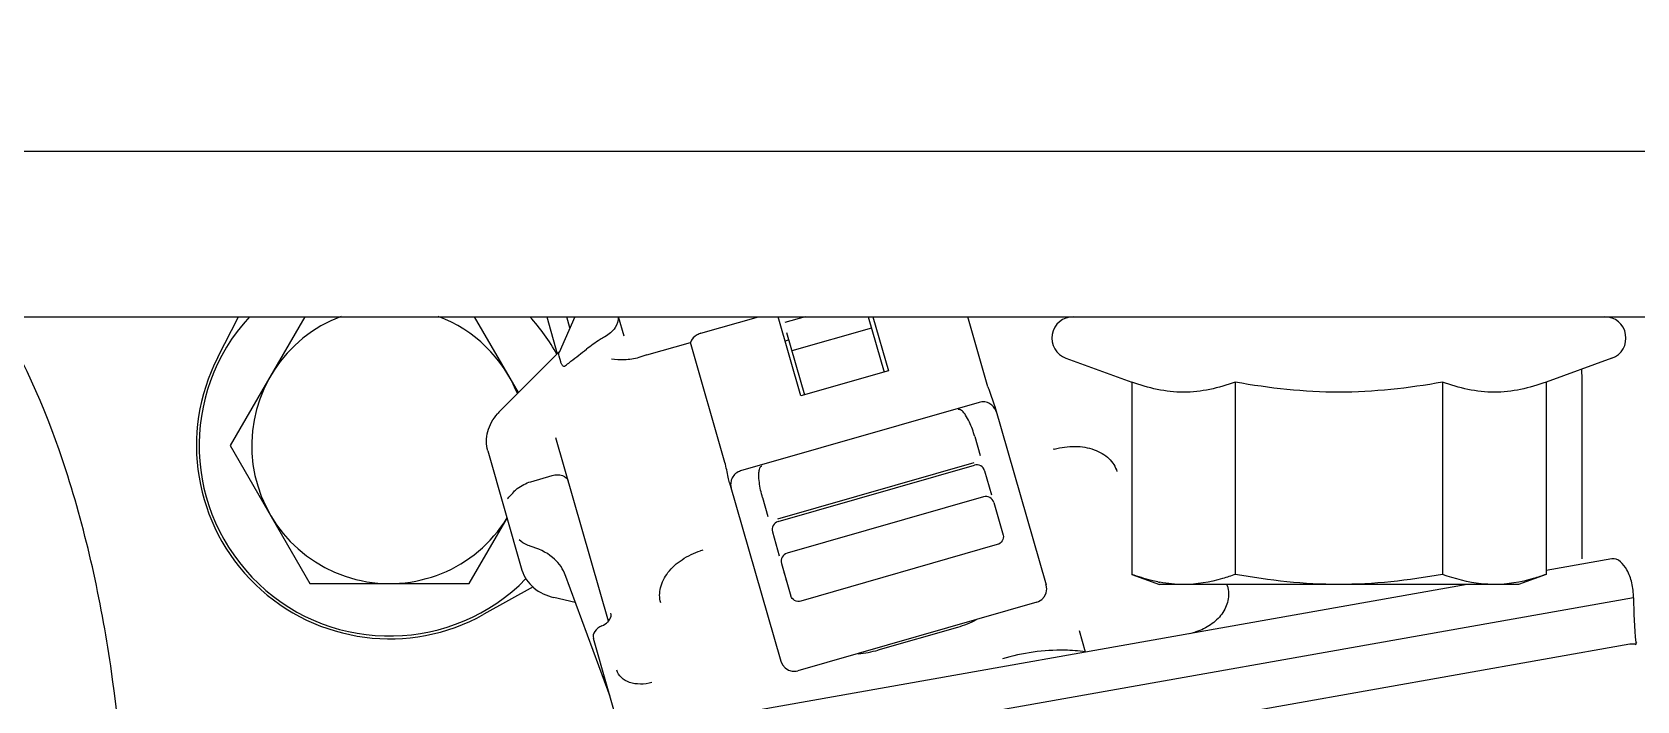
# Model space of a CAD drawing. Header units: metres. Extents: x 27859 to 32645, y 1492 to 8791.
# Drawn here: x 30029.2 to 30087.3, y 4708.1 to 4732.3 of the extents above; entities that cross this region are included whole.
import ezdxf

# ---------------------------------------------------------------- set-up
doc = ezdxf.new("R2010")
doc.units = ezdxf.units.M
doc.linetypes.add('CENTER', pattern=[2, 1.25, -0.25, 0.25, -0.25])
doc.layers.add('E-EQPT', color=190, linetype='Continuous')
doc.layers.add('E-HAT', color=253, linetype='CENTER', lineweight=15)

# ---------------------------------------------------------------- blocks, each defined once
blk = doc.blocks.new('EDG')
at = {"color": 6, "linetype": 'CENTER', "ltscale": 150}
blk.add_line((814.993, -420.496, 1), (814.993, 5130.259, 1), dxfattribs=at)
at = {"color": 0, "linetype": 'Continuous'}
for p, q in [((827.324, 2804.982, 1), (783.261, 2797.177, 1)), ((783.131, 2795.507, 1), (827.645, 2803.392, 1)), ((789.157, 2795.025, 1), (828.471, 2801.988, 1)), ((819.812, 2800.455, 1), (820.812, 2796.978, 1)), ((820.207, 2799.085, 1), (821.85, 2794.637, 1)), ((804.75, 2795.662, 1), (813.4, 2798.149, 1)), ((813.466, 2798.163, 1), (813.4, 2798.149, 1)), ((813.608, 2798.164, 1), (813.466, 2798.163, 1)), ((813.745, 2798.123, 1), (813.608, 2798.164, 1)), ((813.866, 2798.046, 1), (813.745, 2798.123, 1)), ((813.96, 2797.937, 1), (813.866, 2798.046, 1)), ((814.018, 2797.807, 1), (813.96, 2797.937, 1)), ((815.876, 2791.345, 1), (814.018, 2797.806, 1)), ((802.981, 2797.473, 1), (803.204, 2796.698, 1)), ((810.494, 2797.398, 1), (807.611, 2796.569, 1)), ((799.204, 2796.804, 1), (799.026, 2796.753, 1)), ((820.263, 2796.354, 1), (822.171, 2789.717, 1)), ((822.998, 2795.11, 1), (824.779, 2796.104, 1)), ((804.41, 2795.327, 1), (804.388, 2795.185, 1)), ((804.471, 2795.457, 1), (804.41, 2795.327, 1)), ((804.566, 2795.564, 1), (804.471, 2795.457, 1)), ((804.686, 2795.639, 1), (804.566, 2795.564, 1)), ((804.75, 2795.662, 1), (804.686, 2795.639, 1)), ((806.181, 2793.581, 1), (813.293, 2795.625, 1)), ((813.997, 2794.263, 1), (813.656, 2795.449, 1)), ((821.468, 2795.672, 1), (822.242, 2795.495, 1)), ((786.296, 2794.659, 1), (787.302, 2795.025, 1)), ((787.302, 2795.025, 1), (800.302, 2795.025, 1)), ((797.841, 2795.083, 1), (797.858, 2795.025, 1)), ((801.307, 2794.659, 1), (800.302, 2795.025, 1)), ((804.388, 2795.185, 1), (804.408, 2795.044, 1)), ((806.265, 2788.581, 1), (804.408, 2795.043, 1)), ((804.414, 2795.02, 1), (804.415, 2795.016, 1)), ((813.817, 2794.888, 1), (813.829, 2794.847, 1)), ((825.305, 2794.992, 1), (823.937, 2792.623, 1)), ((831.078, 2794.992, 1), (825.305, 2794.992, 1)), ((833.965, 2789.992, 1), (831.078, 2794.992, 1)), ((783.915, 2794.096, 1), (786.296, 2794.518, 1)), ((786.296, 2787.693, 1), (786.296, 2794.659, 1)), ((790.049, 2787.693, 1), (790.049, 2794.659, 1)), ((797.555, 2787.693, 1), (797.555, 2794.659, 1)), ((801.307, 2787.693, 1), (801.307, 2794.659, 1)), ((813.895, 2794.618, 1), (813.904, 2794.585, 1)), ((824.637, 2790.188, 1), (823.397, 2794.502, 1)), ((784.993, 2794.096, 1), (784.993, 2787.825, 1)), ((806.679, 2791.847, 1), (813.791, 2793.892, 1)), ((814.326, 2793.119, 1), (814.077, 2793.983, 1)), ((823.107, 2793.635, 1), (823.127, 2793.629, 1)), ((806.308, 2792.052, 1), (805.967, 2793.238, 1)), ((806.139, 2792.64, 1), (806.128, 2792.677, 1)), ((814.12, 2792.747, 1), (807.008, 2790.703, 1)), ((807.033, 2790.615, 1), (814.145, 2792.66, 1)), ((814.683, 2791.877, 1), (814.487, 2792.557, 1)), ((806.637, 2790.908, 1), (806.388, 2791.773, 1)), ((815.799, 2791.202, 1), (815.814, 2791.244, 1)), ((815.814, 2791.244, 1), (815.825, 2791.286, 1)), ((815.825, 2791.517, 1), (815.817, 2791.549, 1)), ((815.832, 2791.483, 1), (815.825, 2791.517, 1)), ((815.825, 2791.286, 1), (815.833, 2791.327, 1)), ((815.836, 2791.446, 1), (815.832, 2791.483, 1)), ((815.833, 2791.327, 1), (815.837, 2791.368, 1)), ((815.838, 2791.407, 1), (815.836, 2791.446, 1)), ((815.837, 2791.368, 1), (815.838, 2791.407, 1)), ((823.079, 2791.302, 1), (822.3, 2791.078, 1)), ((806.83, 2788.426, 1), (815.48, 2790.913, 1)), ((815.48, 2790.913, 1), (815.519, 2790.926, 1)), ((815.519, 2790.926, 1), (815.569, 2790.949, 1)), ((815.569, 2790.949, 1), (815.615, 2790.976, 1)), ((815.615, 2790.976, 1), (815.657, 2791.007, 1)), ((815.657, 2791.007, 1), (815.694, 2791.042, 1)), ((815.694, 2791.042, 1), (815.727, 2791.08, 1)), ((815.727, 2791.08, 1), (815.755, 2791.119, 1)), ((815.755, 2791.119, 1), (815.779, 2791.16, 1)), ((815.779, 2791.16, 1), (815.799, 2791.202, 1)), ((806.994, 2789.666, 1), (806.799, 2790.346, 1)), ((816.045, 2790.605, 1), (817.296, 2786.255, 1)), ((831.27, 2785.325, 1), (833.965, 2789.992, 1)), ((806.207, 2788.786, 1), (806.217, 2788.755, 1)), ((806.207, 2788.786, 1), (806.218, 2788.745, 1)), ((806.217, 2788.755, 1), (806.23, 2788.722, 1)), ((806.23, 2788.722, 1), (806.246, 2788.688, 1)), ((806.246, 2788.688, 1), (806.264, 2788.655, 1)), ((806.264, 2788.655, 1), (806.286, 2788.622, 1)), ((806.286, 2788.622, 1), (806.311, 2788.59, 1)), ((806.311, 2788.59, 1), (806.34, 2788.559, 1)), ((806.34, 2788.559, 1), (806.372, 2788.529, 1)), ((806.372, 2788.529, 1), (806.407, 2788.502, 1)), ((806.407, 2788.502, 1), (806.446, 2788.477, 1)), ((806.446, 2788.477, 1), (806.487, 2788.455, 1)), ((806.487, 2788.455, 1), (806.532, 2788.436, 1)), ((806.532, 2788.436, 1), (806.58, 2788.422, 1)), ((806.58, 2788.422, 1), (806.63, 2788.412, 1)), ((806.63, 2788.412, 1), (806.682, 2788.408, 1)), ((806.682, 2788.408, 1), (806.736, 2788.409, 1)), ((806.736, 2788.409, 1), (806.791, 2788.417, 1)), ((806.791, 2788.417, 1), (806.83, 2788.427, 1)), ((822.039, 2786.589, 1), (824.186, 2788.733, 1)), ((806.515, 2787.865, 1), (807.245, 2785.325, 1)), ((810.124, 2787.284, 1), (813.296, 2788.195, 1)), ((813.81, 2785.89, 1), (813.16, 2788.157, 1)), ((813.296, 2788.195, 1), (814.121, 2785.325, 1)), ((823.526, 2788.073, 1), (825.113, 2785.325, 1)), ((783.911, 2786.825, 1), (786.296, 2787.693, 1)), ((803.693, 2786.825, 1), (801.307, 2787.693, 1)), ((810.687, 2785.325, 1), (810.124, 2787.284, 1)), ((810.852, 2785.325, 1), (810.277, 2787.328, 1)), ((818.874, 2786.709, 1), (817.296, 2786.255, 1)), ((821.488, 2785.325, 1), (822.05, 2786.615, 1)), ((821.993, 2786.958, 1), (822.052, 2786.754, 1)), ((822.503, 2785.325, 1), (822.118, 2786.668, 1)), ((834.419, 2786.795, 1), (833.664, 2785.325, 1)), ((810.734, 2785.734, 1), (813.618, 2786.561, 1)), ((813.869, 2786.203, 1), (813.732, 2786.164, 1)), ((819.692, 2786.034, 1), (819.896, 2785.325, 1)), ((813.138, 2785.325, 1), (813.874, 2785.536, 1)), ((816.914, 2785.925, 1), (814.826, 2785.325, 1)), ((821.661, 2785.721, 1), (821.775, 2785.325, 1)), ((901.185, 2785.325, 1), (778.419, 2785.325, 1)), ((810.849, 2785.335, 1), (810.813, 2785.325, 1)), ((957.843, 2779.325, 1), (724.627, 2779.325, 1))]:
    blk.add_line(p, q, dxfattribs=at)
for centre, radius, start, end in [((787.22, 2801.87, 1), 6.326, 228.23423, 228.68819), ((762.243, 2795.221, 1), 20.89, 5.23268, 5.42286), ((762.475, 2795.235, 1), 20.658, 0.75465, 5.25166), ((811.526, 2793.815, 1), 3.729, 94.76364, 106.05935), ((802.09, 2795.183, 1), 3.477, 152.90073, 153.45843), ((799.591, 2794.786, 1), 2.046, 106.04172, 107.37643), ((808.64, 2792.985, 1), 3.729, 106.02036, 117.31686), ((828.191, 2789.992, 1), 6.9, 317.41651, 135.70271), ((828.191, 2789.992, 1), 7, 332.82642, 119.17353), ((820.665, 2796.004, 1), 0.535, 137.22003, 139.04313), ((820.682, 2795.987, 1), 0.559, 134.90475, 137.21597), ((799.33, 2789.78, 1), 5.252, 78.69177, 79.47254), ((828.191, 2789.992, 1), 5, 290.60744, 148.37115), ((813.708, 2794.18, 1), 0.3, 286.03903, 16.0403), ((822.981, 2795.055, 1), 1.205, 200.27912, 201.28307), ((816.014, 2796.626, 1), 2.968, 286.19513, 287.89041), ((814.037, 2793.036, 1), 0.3, 286.03903, 16.0403), ((806.596, 2792.135, 1), 0.3, 196.03942, 286.04069), ((806.925, 2790.991, 1), 0.3, 196.03942, 286.04069), ((803.342, 2792.992, 1), 2.976, 285.03061, 285.87351), ((822.781, 2790.142, 1), 1.99, 314.92287, 319.10793), ((816.493, 2787.825, 1), 31.5, 180, 181.09438), ((828.191, 2789.992, 1), 5, 202.11808, 249.39222), ((784.175, 2786.098, 1), 0.773, 110, 270), ((803.428, 2786.098, 1), 0.773, 270, 70), ((817.313, 2792.139, 1), 5.65, 286.03902, 289.08302), ((828.191, 2789.992, 1), 6.9, 208.59149, 222.58349)]:
    blk.add_arc(centre, radius, start, end, dxfattribs=at)
for points, knots in [([(848.614, 2831.825, 1), (848.029, 2831.825, 1), (846.792, 2831.582, 1), (845.073, 2830.559, 1), (843.478, 2828.945, 1), (841.416, 2825.873, 1), (839.422, 2820.795, 1), (837.987, 2813.715, 1), (837.526, 2805.925, 1), (838.086, 2798.171, 1), (839.607, 2791.196, 1), (841.347, 2787.03, 1), (842.419, 2785.302, 1)], [0, 0, 0, 0, 0.034071, 0.071612, 0.114988, 0.165288, 0.286385, 0.42982, 0.585134, 0.739824, 0.88149, 1, 1, 1, 1]), ([(818.688, 2798.575, 1), (818.824, 2798.613, 1), (819.098, 2798.654, 1), (819.489, 2798.597, 1), (819.806, 2798.425, 1), (819.931, 2798.23, 1), (819.96, 2798.131, 1)], [0, 0, 0, 0, 0.287979, 0.555336, 0.790531, 1, 1, 1, 1]), ([(802.992, 2797.462, 1), (803.237, 2797.43, 1), (804.245, 2797.357, 1), (805.265, 2797.501, 1), (805.995, 2797.716, 1)], [0, 0, 0, 0, 0.245864, 1, 1, 1, 1]), ([(797.841, 2795.083, 1), (797.793, 2795.25, 1), (797.784, 2795.621, 1), (798.023, 2796.123, 1), (798.441, 2796.514, 1), (798.793, 2796.681, 1), (798.98, 2796.739, 1)], [0, 0, 0, 0, 0.236834, 0.479561, 0.734299, 1, 1, 1, 1]), ([(820.508, 2796.528, 1), (820.607, 2796.57, 1), (820.777, 2796.683, 1), (820.835, 2796.896, 1), (820.812, 2796.978, 1)], [0, 0, 0, 0, 0.556027, 1, 1, 1, 1]), ([(820.261, 2796.354, 1), (820.242, 2796.332, 1), (820.18, 2796.25, 1), (820.152, 2796.134, 1), (820.173, 2796.062, 1)], [0, 0, 0, 0, 0.279472, 1, 1, 1, 1]), ([(783.131, 2795.507, 1), (783.13, 2795.327, 1), (783.176, 2794.969, 1), (783.341, 2794.448, 1), (783.695, 2794.057, 1), (783.915, 2794.096, 1)], [0, 0, 0, 0, 0.313571, 0.609981, 1, 1, 1, 1]), ([(813.293, 2795.625, 1), (813.366, 2795.646, 1), (813.525, 2795.633, 1), (813.637, 2795.514, 1), (813.656, 2795.449, 1)], [0, 0, 0, 0, 0.528354, 1, 1, 1, 1]), ([(818.373, 2795.688, 1), (818.422, 2795.513, 1), (818.422, 2795.107, 1), (818.122, 2794.548, 1), (817.604, 2794.086, 1), (817.163, 2793.879, 1), (816.926, 2793.802, 1)], [0, 0, 0, 0, 0.210266, 0.445208, 0.711804, 1, 1, 1, 1]), ([(823.397, 2794.502, 1), (823.326, 2794.748, 1), (823.008, 2795.214, 1), (822.505, 2795.435, 1), (822.242, 2795.495, 1)], [0, 0, 0, 0, 0.486828, 1, 1, 1, 1]), ([(786.296, 2794.659, 1), (786.45, 2794.714, 1), (787.056, 2794.916, 1), (787.697, 2795.025, 1), (788.173, 2795.025, 1)], [0, 0, 0, 0, 0.255696, 1, 1, 1, 1]), ([(788.173, 2795.025, 1), (788.33, 2795.025, 1), (788.97, 2794.991, 1), (789.596, 2794.823, 1), (790.049, 2794.659, 1)], [0, 0, 0, 0, 0.246324, 1, 1, 1, 1]), ([(797.555, 2794.659, 1), (797.708, 2794.714, 1), (798.314, 2794.916, 1), (798.955, 2795.025, 1), (799.431, 2795.025, 1)], [0, 0, 0, 0, 0.255696, 1, 1, 1, 1]), ([(800.359, 2794.93, 1), (800.439, 2794.914, 1), (800.76, 2794.842, 1), (801.075, 2794.743, 1), (801.307, 2794.659, 1)], [0, 0, 0, 0, 0.247155, 1, 1, 1, 1]), ([(821.858, 2794.617, 1), (821.945, 2794.393, 1), (822.304, 2793.948, 1), (822.815, 2793.719, 1), (823.107, 2793.635, 1)], [0, 0, 0, 0, 0.441941, 1, 1, 1, 1]), ([(805.967, 2793.238, 1), (805.948, 2793.304, 1), (805.98, 2793.464, 1), (806.107, 2793.56, 1), (806.181, 2793.581, 1)], [0, 0, 0, 0, 0.471615, 1, 1, 1, 1]), ([(823.127, 2793.629, 1), (823.16, 2793.619, 1), (823.293, 2793.566, 1), (823.412, 2793.483, 1), (823.494, 2793.412, 1)], [0, 0, 0, 0, 0.241253, 1, 1, 1, 1]), ([(814.683, 2791.877, 1), (814.709, 2791.786, 1), (814.754, 2791.604, 1), (814.803, 2791.326, 1), (814.821, 2791.086, 1), (814.806, 2790.893, 1), (814.777, 2790.786, 1), (814.739, 2790.749, 1)], [0, 0, 0, 0, 0.24373, 0.488254, 0.735336, 0.862128, 1, 1, 1, 1]), ([(823.924, 2791.917, 1), (823.906, 2791.9, 1), (823.825, 2791.82, 1), (823.749, 2791.735, 1), (823.691, 2791.667, 1)], [0, 0, 0, 0, 0.213449, 1, 1, 1, 1]), ([(815.876, 2791.345, 1), (815.895, 2791.278, 1), (815.955, 2791.032, 1), (815.995, 2790.781, 1), (816.045, 2790.605, 1)], [0, 0, 0, 0, 0.274856, 1, 1, 1, 1]), ([(822.3, 2791.078, 1), (822.182, 2791.044, 1), (821.949, 2791.026, 1), (821.748, 2791.187, 1), (821.721, 2791.28, 1)], [0, 0, 0, 0, 0.559759, 1, 1, 1, 1]), ([(823.691, 2791.667, 1), (823.655, 2791.624, 1), (823.478, 2791.46, 1), (823.254, 2791.353, 1), (823.079, 2791.302, 1)], [0, 0, 0, 0, 0.236891, 1, 1, 1, 1]), ([(804.113, 2790.118, 1), (803.868, 2790.052, 1), (803.377, 2789.986, 1), (802.679, 2790.096, 1), (802.116, 2790.41, 1), (801.895, 2790.759, 1), (801.843, 2790.936, 1)], [0, 0, 0, 0, 0.288106, 0.555086, 0.790144, 1, 1, 1, 1]), ([(824.637, 2790.187, 1), (824.702, 2789.962, 1), (824.697, 2789.454, 1), (824.445, 2789.024, 1), (824.285, 2788.839, 1)], [0, 0, 0, 0, 0.489021, 1, 1, 1, 1]), ([(806.994, 2789.666, 1), (807.02, 2789.576, 1), (807.078, 2789.397, 1), (807.185, 2789.136, 1), (807.297, 2788.923, 1), (807.412, 2788.767, 1), (807.493, 2788.692, 1), (807.545, 2788.681, 1)], [0, 0, 0, 0, 0.24373, 0.488254, 0.735336, 0.862128, 1, 1, 1, 1]), ([(806.515, 2787.865, 1), (806.499, 2787.919, 1), (806.42, 2788.159, 1), (806.32, 2788.392, 1), (806.265, 2788.581, 1)], [0, 0, 0, 0, 0.221826, 1, 1, 1, 1]), ([(786.296, 2787.693, 1), (786.895, 2787.911, 1), (788.173, 2788.207, 1), (789.45, 2787.911, 1), (790.049, 2787.693, 1)], [0, 0, 0, 0, 0.5, 1, 1, 1, 1]), ([(797.555, 2787.693, 1), (798.153, 2787.911, 1), (799.431, 2788.207, 1), (800.709, 2787.911, 1), (801.307, 2787.693, 1)], [0, 0, 0, 0, 0.5, 1, 1, 1, 1]), ([(819.16, 2786.8, 1), (819.329, 2786.858, 1), (819.669, 2786.902, 1), (820.004, 2786.875, 1), (820.16, 2786.866, 1)], [0, 0, 0, 0, 0.532908, 1, 1, 1, 1]), ([(821.786, 2787.07, 1), (821.733, 2787.025, 1), (821.494, 2786.832, 1), (821.247, 2786.651, 1), (821.062, 2786.502, 1)], [0, 0, 0, 0, 0.226372, 1, 1, 1, 1]), ([(821.93, 2787.087, 1), (821.922, 2787.099, 1), (821.898, 2787.12, 1), (821.84, 2787.112, 1), (821.807, 2787.088, 1), (821.786, 2787.07, 1)], [0, 0, 0, 0, 0.271074, 0.50848, 1, 1, 1, 1]), ([(821.93, 2787.087, 1), (821.938, 2787.076, 1), (821.963, 2787.036, 1), (821.984, 2786.992, 1), (821.993, 2786.958, 1)], [0, 0, 0, 0, 0.26966, 1, 1, 1, 1]), ([(816.914, 2785.925, 1), (816.96, 2785.938, 1), (817.119, 2786, 1), (817.262, 2786.136, 1), (817.296, 2786.255, 1)], [0, 0, 0, 0, 0.27856, 1, 1, 1, 1]), ([(819.908, 2785.323, 1), (819.898, 2785.461, 1), (820.008, 2785.771, 1), (820.251, 2785.969, 1), (820.395, 2786.05, 1)], [0, 0, 0, 0, 0.454722, 1, 1, 1, 1]), ([(820.395, 2786.05, 1), (820.454, 2786.084, 1), (820.686, 2786.221, 1), (820.906, 2786.376, 1), (821.062, 2786.502, 1)], [0, 0, 0, 0, 0.254076, 1, 1, 1, 1])]:
    blk.add_open_spline(points, degree=3, knots=knots, dxfattribs=at)
for points in [[(783.261, 2797.177, 1), (783.188, 2797.164, 1), (783.11, 2797.172, 1), (783.04, 2797.195, 1)], [(820.508, 2796.528, 1), (820.427, 2796.494, 1), (820.35, 2796.445, 1), (820.288, 2796.383, 1)], [(790.049, 2794.659, 1), (791.286, 2794.884, 1), (792.545, 2795.025, 1), (793.802, 2795.025, 1)], [(793.802, 2795.025, 1), (795.059, 2795.025, 1), (796.318, 2794.884, 1), (797.555, 2794.659, 1)], [(799.431, 2795.025, 1), (799.718, 2795.025, 1), (800.007, 2794.996, 1), (800.289, 2794.943, 1)], [(814.739, 2790.749, 1), (814.728, 2790.738, 1), (814.717, 2790.727, 1), (814.703, 2790.719, 1)], [(807.592, 2788.673, 1), (807.576, 2788.675, 1), (807.56, 2788.677, 1), (807.545, 2788.682, 1)], [(790.049, 2787.693, 1), (791.286, 2787.918, 1), (792.545, 2788.059, 1), (793.802, 2788.059, 1)], [(793.802, 2788.059, 1), (795.059, 2788.059, 1), (796.318, 2787.918, 1), (797.555, 2787.693, 1)], [(822.061, 2786.656, 1), (822.059, 2786.642, 1), (822.055, 2786.628, 1), (822.049, 2786.615, 1)], [(822.052, 2786.754, 1), (822.061, 2786.723, 1), (822.066, 2786.689, 1), (822.061, 2786.656, 1)]]:
    blk.add_open_spline(points, degree=3, dxfattribs=at)

msp = doc.modelspace()

# ---------------------------------------------------------------- hatches: boundary and pattern name
at = {"layer": 'E-HAT', "linetype": 'Continuous'}
h = msp.add_hatch(dxfattribs=at)
h.set_pattern_fill('AR-CONC', color=8, scale=40, angle=90)
h.set_pattern_definition([(140, (30868.3, 2757.35), (25.101, 286.904), [30, -330]), (85, (30868.3, 2757.35), (-300.877, -55.5), [24, -264]), (190.4514, (30870.4, 2781.26), (-275.776, 231.404), [25.496, -280.457]), (136.184, (30788.3, 2757.35), (66.208, 426.897), [45, -495]), (186.636, (30793.8, 2792.93), (-389.647, 373.865), [38.244, -420.686]), (81.184, (30788.3, 2757.35), (-389.647, 373.865), [36, -396]), (111, (30808.3, 2797.35), (161.0476, 238.763), [30, -330]), (56, (30808.3, 2797.35), (-290.06, 97.326), [24, -264]), (161.4514, (30821.72, 2817.25), (-129.012, 336.089), [25.496, -280.457]), (127.5, (30868.3, 2757.35), (-133.1575, 4.864), [0, -260.8, 0, -268, 0, -265]), (97.5, (30868.3, 2757.35), (-157.7647, 105.2278), [0, -152.8, 0, -254.8, 0, -101]), (57.5, (30868.3, 2668.15), (9.022, 213.529), [0, -100, 0, -312, 0, -414]), (47.5, (30868.3, 2628.15), (-40.042, 233.2745), [0, -130, 0, -207.2, 0, -294])])
h.paths.add_polyline_path([(32053.297, 1585.353), (28053.297, 1585.353), (28053.297, 2085.353), (28638.297, 2085.353), (28638.297, 8185.353), (28053.297, 8185.353), (28053.297, 8685.353), (32053.297, 8685.353), (32053.297, 8185.353), (31468.297, 8185.353), (31468.297, 2085.353), (32053.297, 2085.353)])

# ---------------------------------------------------------------- next in the draw order: wipeouts: each hides what was drawn before it
msp.add_wipeout([(30870.305, 2757.353), (29240.319, 2757.353), (29240.319, 7507.34), (30870.305, 7507.34)]).translate(0, 0, -732205.316).dxf.layer = 'E-EQPT'

# ---------------------------------------------------------------- next in the draw order: block references
at = {"layer": 'E-EQPT', "rotation": 180}
msp.add_blockref('EDG', (30870.305, 7507.34, -732206.316), dxfattribs=at)

doc.saveas('drawing.dxf')
